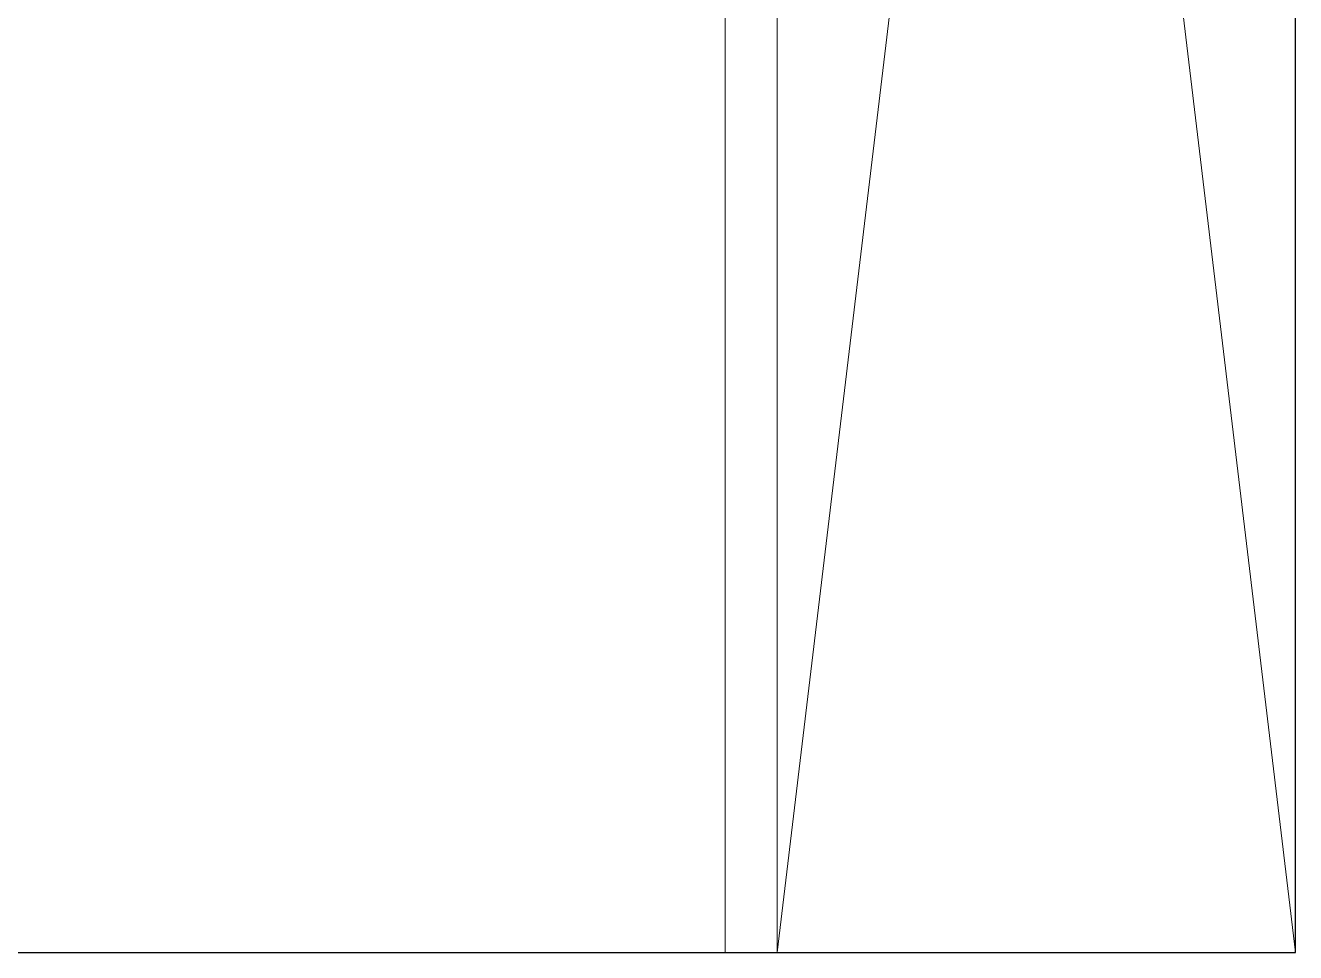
# Model space of a CAD drawing. Header units: millimetres. Extents: x 589 to 1175, y -455 to -172.
# Drawn here: x 961.79 to 969.14, y -376 to -370.64 of the extents above; entities that cross this region are included whole.
import ezdxf

# ---------------------------------------------------------------- set-up
doc = ezdxf.new("R2010")
doc.units = ezdxf.units.MM
doc.layers.add('pohled', color=4, linetype='Continuous')
doc.layers.add('ZARIZOVAKY', color=251, linetype='Continuous')

msp = doc.modelspace()

# ---------------------------------------------------------------- linework, layer by layer
at = {"layer": 'pohled'}
for p, q in [((969.1377, -375.9998), (969.1377, -341.4998)), ((934.1877, -375.9998), (969.1377, -375.9998))]:
    msp.add_line(p, q, dxfattribs=at)
at = {"layer": 'ZARIZOVAKY', "linetype": 'Continuous', "lineweight": 0}
for p, q in [((966.1377, -375.9998), (967.6377, -363.4998)), ((966.1377, -375.9998), (966.1377, -363.4998)), ((967.6377, -363.4998), (969.1377, -375.9998)), ((965.8377, -370.4998), (965.8377, -375.9998))]:
    msp.add_line(p, q, dxfattribs=at)

doc.saveas('drawing.dxf')
